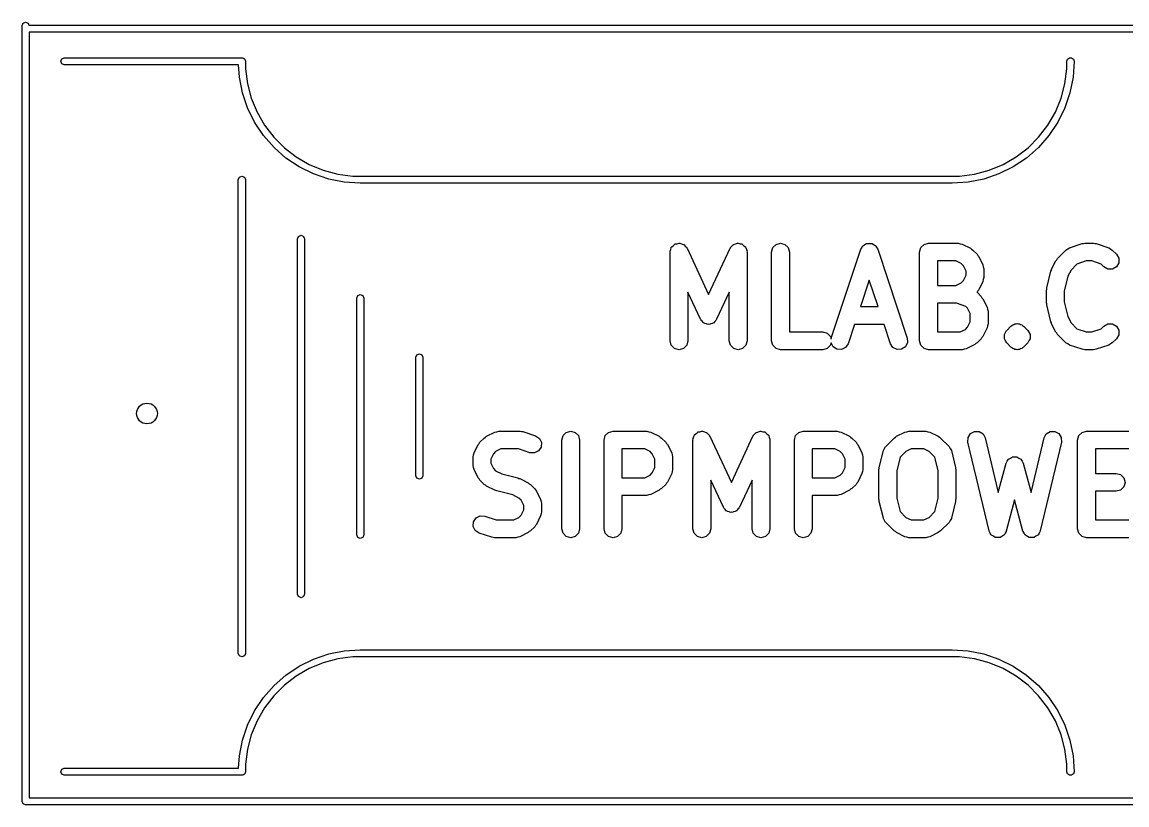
# Model space of a CAD drawing. Extents: x 0.02 to 2.37, y 0.01 to 1.59.
# Drawn here: x 0.018 to 0.753, y 0.54 to 1.06 of the extents above; entities that cross this region are included whole.
import ezdxf

# ---------------------------------------------------------------- set-up
doc = ezdxf.new("R2010")
doc.units = 0
doc.header["$MEASUREMENT"] = 0
doc.layers.add('BLACK', color=7, linetype='CONTINUOUS')

msp = doc.modelspace()

# ---------------------------------------------------------------- linework, layer by layer
at = {"layer": 'BLACK', "linetype": 'CONTINUOUS'}
for p, q in [((0.01791, 1.05787), (0.01861, 1.05954)), ((0.01861, 1.05954), (0.02028, 1.06024)), ((0.02028, 1.06024), (0.02195, 1.05954)), ((0.02195, 1.05954), (0.02247, 1.05827)), ((0.02247, 1.05827), (1.42753, 1.05827)), ((0.01791, 0.54213), (0.01791, 1.05787)), ((0.02264, 1.05354), (0.02264, 0.54449)), ((1.42736, 1.05354), (0.02264, 1.05354)), ((0.04431, 1.03589), (0.04598, 1.03658)), ((0.04598, 1.03658), (0.16409, 1.03658)), ((0.16409, 1.03658), (0.16437, 1.03647)), ((0.16437, 1.03647), (0.16482, 1.03647)), ((0.16482, 1.03647), (0.16541, 1.03603)), ((0.71336, 1.03561), (0.71454, 1.03647)), ((0.71454, 1.03647), (0.716, 1.03647)), ((0.716, 1.03647), (0.71718, 1.03561)), ((0.04361, 1.03422), (0.04431, 1.03589)), ((0.04431, 1.03255), (0.04361, 1.03422)), ((0.04598, 1.03186), (0.04431, 1.03255)), ((0.16188, 1.03186), (0.04598, 1.03186)), ((0.16242, 1.02363), (0.16188, 1.03186)), ((0.16541, 1.03603), (0.16576, 1.03589)), ((0.16576, 1.03589), (0.16582, 1.03574)), ((0.16582, 1.03574), (0.166, 1.03561)), ((0.166, 1.03561), (0.16645, 1.03422)), ((0.16645, 1.03422), (0.16645, 1.02921)), ((0.16645, 1.02921), (0.16776, 1.01929)), ((0.7116, 1.01929), (0.71291, 1.02921)), ((0.71291, 1.03422), (0.71336, 1.03561)), ((0.71291, 1.02921), (0.71291, 1.03422)), ((0.71763, 1.03422), (0.71694, 1.02363)), ((0.71718, 1.03561), (0.71763, 1.03422)), ((0.16449, 1.01323), (0.16242, 1.02363)), ((0.71694, 1.02363), (0.71487, 1.01323)), ((0.16776, 1.01929), (0.17035, 1.00962)), ((0.70901, 1.00962), (0.7116, 1.01929)), ((0.1679, 1.00318), (0.16449, 1.01323)), ((0.17035, 1.00962), (0.17418, 1.00037)), ((0.70518, 1.00037), (0.70901, 1.00962)), ((0.71487, 1.01323), (0.71146, 1.00318)), ((0.17259, 0.99367), (0.1679, 1.00318)), ((0.17418, 1.00037), (0.17918, 0.9917)), ((0.70017, 0.9917), (0.70518, 1.00037)), ((0.71146, 1.00318), (0.70676, 0.99367)), ((0.17848, 0.98485), (0.17259, 0.99367)), ((0.70676, 0.99367), (0.70087, 0.98485)), ((0.18548, 0.97687), (0.17848, 0.98485)), ((0.17918, 0.9917), (0.18528, 0.98375)), ((0.70087, 0.98485), (0.69388, 0.97687)), ((0.69407, 0.98375), (0.70017, 0.9917)), ((0.18528, 0.98375), (0.19236, 0.97667)), ((0.687, 0.97667), (0.69407, 0.98375)), ((0.19345, 0.96988), (0.18548, 0.97687)), ((0.19236, 0.97667), (0.2003, 0.97058)), ((0.2003, 0.97058), (0.20897, 0.96557)), ((0.67038, 0.96557), (0.67905, 0.97058)), ((0.67905, 0.97058), (0.687, 0.97667)), ((0.69388, 0.97687), (0.6859, 0.96988)), ((0.20228, 0.96398), (0.19345, 0.96988)), ((0.21179, 0.95929), (0.20228, 0.96398)), ((0.20897, 0.96557), (0.21822, 0.96174)), ((0.66113, 0.96174), (0.67038, 0.96557)), ((0.67708, 0.96398), (0.66756, 0.95929)), ((0.6859, 0.96988), (0.67708, 0.96398)), ((0.16172, 0.95548), (0.16242, 0.95715)), ((0.16172, 0.64052), (0.16172, 0.95548)), ((0.16242, 0.95715), (0.16409, 0.95784)), ((0.16409, 0.95784), (0.16576, 0.95715)), ((0.16576, 0.95715), (0.16645, 0.95548)), ((0.16645, 0.95548), (0.16645, 0.64052)), ((0.22184, 0.95588), (0.21179, 0.95929)), ((0.21822, 0.96174), (0.22789, 0.95915)), ((0.23224, 0.95381), (0.22184, 0.95588)), ((0.22789, 0.95915), (0.23782, 0.95784)), ((0.23782, 0.95784), (0.24283, 0.95784)), ((0.24283, 0.95784), (0.63653, 0.95784)), ((0.63653, 0.95784), (0.64153, 0.95784)), ((0.64153, 0.95784), (0.65146, 0.95915)), ((0.65752, 0.95588), (0.64711, 0.95381)), ((0.65146, 0.95915), (0.66113, 0.96174)), ((0.66756, 0.95929), (0.65752, 0.95588)), ((0.24283, 0.95312), (0.23224, 0.95381)), ((0.63653, 0.95312), (0.24283, 0.95312)), ((0.64711, 0.95381), (0.63653, 0.95312)), ((0.20109, 0.91611), (0.20179, 0.91778)), ((0.20109, 0.67989), (0.20109, 0.91611)), ((0.20179, 0.91778), (0.20346, 0.91847)), ((0.20346, 0.91847), (0.20513, 0.91778)), ((0.20513, 0.91778), (0.20582, 0.91611)), ((0.20582, 0.91611), (0.20582, 0.67989)), ((0.45003, 0.91074), (0.45101, 0.91156)), ((0.45101, 0.91156), (0.45191, 0.91246)), ((0.45191, 0.91246), (0.45217, 0.91253)), ((0.45217, 0.91253), (0.45237, 0.9127)), ((0.45237, 0.9127), (0.45363, 0.91292)), ((0.45363, 0.91292), (0.45487, 0.91325)), ((0.45487, 0.91325), (0.45512, 0.91319)), ((0.45512, 0.91319), (0.45538, 0.91323)), ((0.45538, 0.91323), (0.45658, 0.91279)), ((0.45658, 0.91279), (0.45782, 0.91246)), ((0.45782, 0.91246), (0.458, 0.91228)), ((0.458, 0.91228), (0.45825, 0.91219)), ((0.45825, 0.91219), (0.45907, 0.91121)), ((0.49003, 0.91121), (0.49085, 0.91219)), ((0.49085, 0.91219), (0.4911, 0.91228)), ((0.4911, 0.91228), (0.49128, 0.91246)), ((0.49128, 0.91246), (0.49252, 0.91279)), ((0.49252, 0.91279), (0.49372, 0.91323)), ((0.49372, 0.91323), (0.49398, 0.91319)), ((0.49398, 0.91319), (0.49424, 0.91325)), ((0.49424, 0.91325), (0.49547, 0.91292)), ((0.49547, 0.91292), (0.49673, 0.9127)), ((0.49673, 0.9127), (0.49693, 0.91253)), ((0.49693, 0.91253), (0.49719, 0.91246)), ((0.49719, 0.91246), (0.49809, 0.91156)), ((0.49809, 0.91156), (0.49907, 0.91074)), ((0.51724, 0.9103), (0.5194, 0.91246)), ((0.5194, 0.91246), (0.52236, 0.91325)), ((0.52236, 0.91325), (0.52531, 0.91246)), ((0.52531, 0.91246), (0.52747, 0.9103)), ((0.57646, 0.91021), (0.57699, 0.91127)), ((0.57699, 0.91127), (0.57729, 0.91147)), ((0.57729, 0.91147), (0.57749, 0.91177)), ((0.57749, 0.91177), (0.57855, 0.9123)), ((0.57855, 0.9123), (0.57954, 0.91295)), ((0.57954, 0.91295), (0.5799, 0.91297)), ((0.5799, 0.91297), (0.58023, 0.91313)), ((0.58023, 0.91313), (0.58141, 0.91306)), ((0.58141, 0.91306), (0.5826, 0.91313)), ((0.5826, 0.91313), (0.58292, 0.91297)), ((0.58292, 0.91297), (0.58328, 0.91295)), ((0.58328, 0.91295), (0.58427, 0.9123)), ((0.58427, 0.9123), (0.58533, 0.91177)), ((0.58533, 0.91177), (0.58553, 0.91147)), ((0.58553, 0.91147), (0.58583, 0.91127)), ((0.58583, 0.91127), (0.58636, 0.91021)), ((0.61567, 0.9103), (0.61783, 0.91246)), ((0.61783, 0.91246), (0.62078, 0.91325)), ((0.62078, 0.91325), (0.64047, 0.91325)), ((0.64047, 0.91325), (0.64178, 0.9129)), ((0.64178, 0.9129), (0.64311, 0.91263)), ((0.64311, 0.91263), (0.64873, 0.90982)), ((0.71453, 0.91014), (0.72296, 0.91295)), ((0.72296, 0.91295), (0.72391, 0.91301)), ((0.72391, 0.91301), (0.72483, 0.91325)), ((0.72483, 0.91325), (0.73046, 0.91325)), ((0.73046, 0.91325), (0.73137, 0.91301)), ((0.73137, 0.91301), (0.73232, 0.91295)), ((0.73232, 0.91295), (0.74076, 0.91014)), ((0.44896, 0.90735), (0.44903, 0.9076)), ((0.44896, 0.84829), (0.44896, 0.90735)), ((0.44898, 0.90786), (0.44942, 0.90907)), ((0.44903, 0.9076), (0.44898, 0.90786)), ((0.44942, 0.90907), (0.44975, 0.9103)), ((0.44975, 0.9103), (0.44994, 0.91049)), ((0.44994, 0.91049), (0.45003, 0.91074)), ((0.45907, 0.91121), (0.45998, 0.9103)), ((0.45998, 0.9103), (0.46005, 0.91005)), ((0.46005, 0.91005), (0.46022, 0.90985)), ((0.46022, 0.90985), (0.47455, 0.87913)), ((0.47455, 0.87913), (0.48888, 0.90985)), ((0.48888, 0.90985), (0.48905, 0.91005)), ((0.48905, 0.91005), (0.48912, 0.9103)), ((0.48912, 0.9103), (0.49003, 0.91121)), ((0.49907, 0.91074), (0.49916, 0.91049)), ((0.49916, 0.91049), (0.49935, 0.9103)), ((0.49935, 0.9103), (0.49968, 0.90907)), ((0.49968, 0.90907), (0.50012, 0.90786)), ((0.50012, 0.90786), (0.50007, 0.9076)), ((0.50007, 0.9076), (0.50014, 0.90735)), ((0.50014, 0.90735), (0.50014, 0.84829)), ((0.51645, 0.90735), (0.51724, 0.9103)), ((0.51645, 0.84829), (0.51645, 0.90735)), ((0.52747, 0.9103), (0.52826, 0.90735)), ((0.52826, 0.90735), (0.52826, 0.8542)), ((0.55612, 0.85016), (0.57581, 0.90922)), ((0.57581, 0.90922), (0.57646, 0.91021)), ((0.58636, 0.91021), (0.58701, 0.90922)), ((0.58701, 0.90922), (0.6067, 0.85016)), ((0.61488, 0.90735), (0.61567, 0.9103)), ((0.61488, 0.84829), (0.61488, 0.90735)), ((0.64873, 0.90982), (0.64944, 0.90919)), ((0.64944, 0.90919), (0.65027, 0.90871)), ((0.65027, 0.90871), (0.65308, 0.9059)), ((0.65308, 0.9059), (0.65355, 0.90508)), ((0.65355, 0.90508), (0.65419, 0.90437)), ((0.65419, 0.90437), (0.657, 0.89874)), ((0.70659, 0.90309), (0.71222, 0.90871)), ((0.71222, 0.90871), (0.71339, 0.90939)), ((0.71339, 0.90939), (0.71453, 0.91014)), ((0.74076, 0.91014), (0.74189, 0.90939)), ((0.74189, 0.90939), (0.74307, 0.90871)), ((0.74307, 0.90871), (0.74588, 0.9059)), ((0.74588, 0.9059), (0.74741, 0.90325)), ((0.63907, 0.90144), (0.62669, 0.90144)), ((0.62669, 0.90144), (0.62669, 0.88513)), ((0.64259, 0.89968), (0.63907, 0.90144)), ((0.64405, 0.89823), (0.64259, 0.89968)), ((0.64581, 0.89471), (0.64405, 0.89823)), ((0.657, 0.89874), (0.65727, 0.89741)), ((0.65727, 0.89741), (0.65762, 0.8961)), ((0.70268, 0.89593), (0.70549, 0.90155)), ((0.70549, 0.90155), (0.70612, 0.90227)), ((0.70612, 0.90227), (0.70659, 0.90309)), ((0.71958, 0.89938), (0.71562, 0.89541)), ((0.72579, 0.90144), (0.71958, 0.89938)), ((0.7295, 0.90144), (0.72579, 0.90144)), ((0.7357, 0.89938), (0.7295, 0.90144)), ((0.73753, 0.89755), (0.7357, 0.89938)), ((0.74018, 0.89602), (0.73753, 0.89755)), ((0.74588, 0.89755), (0.74323, 0.89602)), ((0.74741, 0.9002), (0.74588, 0.89755)), ((0.74741, 0.90325), (0.74741, 0.9002)), ((0.64405, 0.88835), (0.64581, 0.89187)), ((0.64581, 0.89187), (0.64581, 0.89471)), ((0.65762, 0.89048), (0.65727, 0.88917)), ((0.65762, 0.8961), (0.65762, 0.89048)), ((0.69942, 0.88347), (0.70223, 0.89472)), ((0.70223, 0.89472), (0.70255, 0.89529)), ((0.70255, 0.89529), (0.70268, 0.89593)), ((0.71353, 0.89123), (0.71105, 0.88131)), ((0.71562, 0.89541), (0.71353, 0.89123)), ((0.74323, 0.89602), (0.74018, 0.89602)), ((0.58141, 0.88867), (0.57554, 0.87107)), ((0.58728, 0.87107), (0.58141, 0.88867)), ((0.62669, 0.88513), (0.63907, 0.88513)), ((0.63907, 0.88513), (0.64259, 0.88689)), ((0.64259, 0.88689), (0.64405, 0.88835)), ((0.65419, 0.88221), (0.65355, 0.8815)), ((0.657, 0.88784), (0.65419, 0.88221)), ((0.65727, 0.88917), (0.657, 0.88784)), ((0.69924, 0.88204), (0.69943, 0.88274)), ((0.69924, 0.8736), (0.69924, 0.88204)), ((0.69943, 0.88274), (0.69942, 0.88347)), ((0.24046, 0.87674), (0.24116, 0.87841)), ((0.24046, 0.71926), (0.24046, 0.87674)), ((0.24116, 0.87841), (0.24283, 0.8791)), ((0.24283, 0.8791), (0.2445, 0.87841)), ((0.2445, 0.87841), (0.24519, 0.87674)), ((0.24519, 0.87674), (0.24519, 0.71926)), ((0.4692, 0.86267), (0.46077, 0.88073)), ((0.46077, 0.88073), (0.46077, 0.84829)), ((0.48833, 0.88073), (0.4799, 0.86267)), ((0.48833, 0.84829), (0.48833, 0.88073)), ((0.65308, 0.88068), (0.65303, 0.88062)), ((0.65303, 0.88062), (0.65308, 0.88059)), ((0.65355, 0.8815), (0.65308, 0.88068)), ((0.65308, 0.88059), (0.65589, 0.87778)), ((0.65589, 0.87778), (0.65637, 0.87696)), ((0.65637, 0.87696), (0.657, 0.87624)), ((0.657, 0.87624), (0.65981, 0.87062)), ((0.71105, 0.88131), (0.71105, 0.87433)), ((0.57554, 0.87107), (0.58728, 0.87107)), ((0.63951, 0.87332), (0.62669, 0.87332)), ((0.62669, 0.87332), (0.62669, 0.8542)), ((0.64571, 0.87125), (0.63951, 0.87332)), ((0.64686, 0.87011), (0.64571, 0.87125)), ((0.64862, 0.86659), (0.64686, 0.87011)), ((0.65981, 0.87062), (0.66008, 0.86929)), ((0.66008, 0.86929), (0.66043, 0.86798)), ((0.66043, 0.86798), (0.66043, 0.85954)), ((0.69943, 0.8729), (0.69924, 0.8736)), ((0.69942, 0.87217), (0.69943, 0.8729)), ((0.70223, 0.86092), (0.69942, 0.87217)), ((0.71105, 0.87433), (0.71353, 0.86442)), ((0.46953, 0.86227), (0.4692, 0.86267)), ((0.46971, 0.86178), (0.46953, 0.86227)), ((0.4705, 0.86112), (0.46971, 0.86178)), ((0.47116, 0.86033), (0.4705, 0.86112)), ((0.47165, 0.86015), (0.47116, 0.86033)), ((0.47205, 0.85982), (0.47165, 0.86015)), ((0.47307, 0.85964), (0.47205, 0.85982)), ((0.47705, 0.85982), (0.47603, 0.85964)), ((0.47745, 0.86015), (0.47705, 0.85982)), ((0.47794, 0.86033), (0.47745, 0.86015)), ((0.4786, 0.86112), (0.47794, 0.86033)), ((0.47939, 0.86178), (0.4786, 0.86112)), ((0.47957, 0.86227), (0.47939, 0.86178)), ((0.4799, 0.86267), (0.47957, 0.86227)), ((0.64686, 0.85742), (0.64862, 0.86094)), ((0.64862, 0.86094), (0.64862, 0.86659)), ((0.67909, 0.85962), (0.67984, 0.85982)), ((0.67984, 0.85982), (0.68059, 0.85962)), ((0.70255, 0.86035), (0.70223, 0.86092)), ((0.70268, 0.85971), (0.70255, 0.86035)), ((0.71353, 0.86442), (0.71562, 0.86023)), ((0.71562, 0.86023), (0.71958, 0.85627)), ((0.47404, 0.85928), (0.47307, 0.85964)), ((0.47455, 0.85937), (0.47404, 0.85928)), ((0.47506, 0.85928), (0.47455, 0.85937)), ((0.47603, 0.85964), (0.47506, 0.85928)), ((0.52826, 0.8542), (0.55048, 0.8542)), ((0.55048, 0.8542), (0.55343, 0.85341)), ((0.55343, 0.85341), (0.55559, 0.85125)), ((0.57161, 0.85926), (0.56733, 0.84643)), ((0.59122, 0.85926), (0.57161, 0.85926)), ((0.59549, 0.84643), (0.59122, 0.85926)), ((0.62669, 0.8542), (0.64188, 0.8542)), ((0.64188, 0.8542), (0.64541, 0.85596)), ((0.64541, 0.85596), (0.64686, 0.85742)), ((0.65981, 0.8569), (0.657, 0.85128)), ((0.66008, 0.85823), (0.65981, 0.8569)), ((0.66043, 0.85954), (0.66008, 0.85823)), ((0.67132, 0.85263), (0.6728, 0.8552)), ((0.67132, 0.84958), (0.67132, 0.85263)), ((0.67132, 0.85263), (0.67132, 0.85263)), ((0.6728, 0.8552), (0.67285, 0.85528)), ((0.67285, 0.85528), (0.67566, 0.85809)), ((0.67566, 0.85809), (0.67633, 0.85848)), ((0.67633, 0.85848), (0.67688, 0.85903)), ((0.67688, 0.85903), (0.67764, 0.85923)), ((0.67764, 0.85923), (0.67831, 0.85962)), ((0.67831, 0.85962), (0.67909, 0.85962)), ((0.68059, 0.85962), (0.68137, 0.85962)), ((0.68137, 0.85962), (0.68137, 0.85962)), ((0.68137, 0.85962), (0.68204, 0.85923)), ((0.68204, 0.85923), (0.68279, 0.85903)), ((0.68279, 0.85903), (0.68334, 0.85848)), ((0.68334, 0.85848), (0.68401, 0.85809)), ((0.68401, 0.85809), (0.68682, 0.85528)), ((0.68682, 0.85528), (0.68682, 0.85528)), ((0.68682, 0.85528), (0.68682, 0.85528)), ((0.68682, 0.85528), (0.68687, 0.8552)), ((0.68687, 0.8552), (0.68835, 0.85263)), ((0.68835, 0.85263), (0.68835, 0.85263)), ((0.68835, 0.85263), (0.68835, 0.84958)), ((0.70549, 0.85409), (0.70268, 0.85971)), ((0.70612, 0.85338), (0.70549, 0.85409)), ((0.70659, 0.85255), (0.70612, 0.85338)), ((0.71222, 0.84693), (0.70659, 0.85255)), ((0.71958, 0.85627), (0.72579, 0.8542)), ((0.72579, 0.8542), (0.7295, 0.8542)), ((0.7295, 0.8542), (0.7357, 0.85627)), ((0.7357, 0.85627), (0.73753, 0.85809)), ((0.73753, 0.85809), (0.74018, 0.85962)), ((0.74018, 0.85962), (0.74323, 0.85962)), ((0.74323, 0.85962), (0.74588, 0.85809)), ((0.74588, 0.85809), (0.74741, 0.85545)), ((0.74741, 0.85545), (0.74741, 0.85239)), ((0.44975, 0.84534), (0.44896, 0.84829)), ((0.45191, 0.84318), (0.44975, 0.84534)), ((0.45998, 0.84534), (0.45782, 0.84318)), ((0.46077, 0.84829), (0.45998, 0.84534)), ((0.48912, 0.84534), (0.48833, 0.84829)), ((0.49128, 0.84318), (0.48912, 0.84534)), ((0.49935, 0.84534), (0.49719, 0.84318)), ((0.50014, 0.84829), (0.49935, 0.84534)), ((0.51724, 0.84534), (0.51645, 0.84829)), ((0.5194, 0.84318), (0.51724, 0.84534)), ((0.55559, 0.84534), (0.55343, 0.84318)), ((0.55559, 0.85125), (0.55608, 0.84943)), ((0.55602, 0.84695), (0.55559, 0.84534)), ((0.55731, 0.84438), (0.55602, 0.84695)), ((0.55608, 0.84943), (0.55612, 0.85016)), ((0.56733, 0.84643), (0.56564, 0.84388)), ((0.59718, 0.84388), (0.59549, 0.84643)), ((0.60688, 0.84711), (0.60552, 0.84438)), ((0.6067, 0.85016), (0.60688, 0.84711)), ((0.61567, 0.84534), (0.61488, 0.84829)), ((0.61783, 0.84318), (0.61567, 0.84534)), ((0.65154, 0.84582), (0.64592, 0.84301)), ((0.65226, 0.84646), (0.65154, 0.84582)), ((0.65308, 0.84693), (0.65226, 0.84646)), ((0.65589, 0.84974), (0.65308, 0.84693)), ((0.65637, 0.85057), (0.65589, 0.84974)), ((0.657, 0.85128), (0.65637, 0.85057)), ((0.67186, 0.84865), (0.67132, 0.84958)), ((0.67285, 0.84693), (0.67186, 0.84865)), ((0.67566, 0.84412), (0.67285, 0.84693)), ((0.68682, 0.84693), (0.68401, 0.84412)), ((0.68736, 0.84785), (0.68682, 0.84693)), ((0.68782, 0.84865), (0.68736, 0.84785)), ((0.68835, 0.84958), (0.68782, 0.84865)), ((0.71339, 0.84625), (0.71222, 0.84693)), ((0.71453, 0.8455), (0.71339, 0.84625)), ((0.72296, 0.84269), (0.71453, 0.8455)), ((0.74076, 0.8455), (0.73232, 0.84269)), ((0.74189, 0.84625), (0.74076, 0.8455)), ((0.74307, 0.84693), (0.74189, 0.84625)), ((0.74588, 0.84974), (0.74307, 0.84693)), ((0.74741, 0.85239), (0.74588, 0.84974)), ((0.27983, 0.83737), (0.28053, 0.83904)), ((0.28053, 0.83904), (0.2822, 0.83973)), ((0.2822, 0.83973), (0.28387, 0.83904)), ((0.28387, 0.83904), (0.28456, 0.83737)), ((0.45487, 0.84239), (0.45191, 0.84318)), ((0.45782, 0.84318), (0.45487, 0.84239)), ((0.49424, 0.84239), (0.49128, 0.84318)), ((0.49719, 0.84318), (0.49424, 0.84239)), ((0.52236, 0.84239), (0.5194, 0.84318)), ((0.55048, 0.84239), (0.52236, 0.84239)), ((0.55343, 0.84318), (0.55048, 0.84239)), ((0.55986, 0.84269), (0.55731, 0.84438)), ((0.56291, 0.84251), (0.55986, 0.84269)), ((0.56564, 0.84388), (0.56291, 0.84251)), ((0.59991, 0.84251), (0.59718, 0.84388)), ((0.60296, 0.84269), (0.59991, 0.84251)), ((0.60552, 0.84438), (0.60296, 0.84269)), ((0.62078, 0.84239), (0.61783, 0.84318)), ((0.64328, 0.84239), (0.62078, 0.84239)), ((0.64459, 0.84274), (0.64328, 0.84239)), ((0.64592, 0.84301), (0.64459, 0.84274)), ((0.67608, 0.84388), (0.67566, 0.84412)), ((0.67566, 0.84412), (0.67566, 0.84412)), ((0.67633, 0.84373), (0.67608, 0.84388)), ((0.67688, 0.84318), (0.67633, 0.84373)), ((0.67764, 0.84298), (0.67688, 0.84318)), ((0.67831, 0.84259), (0.67764, 0.84298)), ((0.67909, 0.84259), (0.67831, 0.84259)), ((0.67831, 0.84259), (0.67831, 0.84259)), ((0.67984, 0.84239), (0.67909, 0.84259)), ((0.68059, 0.84259), (0.67984, 0.84239)), ((0.68137, 0.84259), (0.68059, 0.84259)), ((0.68204, 0.84298), (0.68137, 0.84259)), ((0.68279, 0.84318), (0.68204, 0.84298)), ((0.68334, 0.84373), (0.68279, 0.84318)), ((0.68359, 0.84388), (0.68334, 0.84373)), ((0.68401, 0.84412), (0.68359, 0.84388)), ((0.68401, 0.84412), (0.68401, 0.84412)), ((0.72391, 0.84263), (0.72296, 0.84269)), ((0.72483, 0.84239), (0.72391, 0.84263)), ((0.73046, 0.84239), (0.72483, 0.84239)), ((0.73137, 0.84263), (0.73046, 0.84239)), ((0.73232, 0.84269), (0.73137, 0.84263)), ((0.27983, 0.75863), (0.27983, 0.83737)), ((0.28456, 0.83737), (0.28456, 0.75863)), ((0.32677, 0.78482), (0.3324, 0.78763)), ((0.3324, 0.78763), (0.33373, 0.7879)), ((0.33373, 0.7879), (0.33504, 0.78825)), ((0.33504, 0.78825), (0.3491, 0.78825)), ((0.3491, 0.78825), (0.35002, 0.78801)), ((0.35002, 0.78801), (0.35097, 0.78795)), ((0.35097, 0.78795), (0.3594, 0.78514)), ((0.37773, 0.7853), (0.37989, 0.78746)), ((0.37989, 0.78746), (0.38285, 0.78825)), ((0.38285, 0.78825), (0.3858, 0.78746)), ((0.3858, 0.78746), (0.38796, 0.7853)), ((0.40585, 0.7853), (0.40801, 0.78746)), ((0.40801, 0.78746), (0.41097, 0.78825)), ((0.41097, 0.78825), (0.43346, 0.78825)), ((0.43346, 0.78825), (0.43478, 0.7879)), ((0.43478, 0.7879), (0.43611, 0.78763)), ((0.43611, 0.78763), (0.44173, 0.78482)), ((0.46518, 0.78574), (0.46616, 0.78656)), ((0.46616, 0.78656), (0.46707, 0.78746)), ((0.46707, 0.78746), (0.46732, 0.78753)), ((0.46732, 0.78753), (0.46753, 0.7877)), ((0.46753, 0.7877), (0.46879, 0.78792)), ((0.46879, 0.78792), (0.47002, 0.78825)), ((0.47002, 0.78825), (0.47028, 0.78819)), ((0.47028, 0.78819), (0.47054, 0.78823)), ((0.47054, 0.78823), (0.47174, 0.78779)), ((0.47174, 0.78779), (0.47298, 0.78746)), ((0.47298, 0.78746), (0.47316, 0.78728)), ((0.47316, 0.78728), (0.47341, 0.78719)), ((0.47341, 0.78719), (0.47423, 0.78621)), ((0.50518, 0.78621), (0.50601, 0.78719)), ((0.50601, 0.78719), (0.50625, 0.78728)), ((0.50625, 0.78728), (0.50644, 0.78746)), ((0.50644, 0.78746), (0.50768, 0.78779)), ((0.50768, 0.78779), (0.50888, 0.78823)), ((0.50888, 0.78823), (0.50914, 0.78819)), ((0.50914, 0.78819), (0.50939, 0.78825)), ((0.50939, 0.78825), (0.51063, 0.78792)), ((0.51063, 0.78792), (0.51189, 0.7877)), ((0.51189, 0.7877), (0.51209, 0.78753)), ((0.51209, 0.78753), (0.51235, 0.78746)), ((0.51235, 0.78746), (0.51325, 0.78656)), ((0.51325, 0.78656), (0.51423, 0.78574)), ((0.5324, 0.7853), (0.53456, 0.78746)), ((0.53456, 0.78746), (0.53751, 0.78825)), ((0.53751, 0.78825), (0.56001, 0.78825)), ((0.56001, 0.78825), (0.56132, 0.7879)), ((0.56132, 0.7879), (0.56265, 0.78763)), ((0.56265, 0.78763), (0.56828, 0.78482)), ((0.59955, 0.78482), (0.60518, 0.78763)), ((0.60518, 0.78763), (0.60651, 0.7879)), ((0.60651, 0.7879), (0.60782, 0.78825)), ((0.60782, 0.78825), (0.61907, 0.78825)), ((0.61907, 0.78825), (0.62038, 0.7879)), ((0.62038, 0.7879), (0.62171, 0.78763)), ((0.62171, 0.78763), (0.62733, 0.78482)), ((0.64715, 0.78404), (0.64876, 0.78664)), ((0.64876, 0.78664), (0.65144, 0.78809)), ((0.65144, 0.78809), (0.6545, 0.78801)), ((0.6545, 0.78801), (0.6571, 0.78641)), ((0.6571, 0.78641), (0.65856, 0.78372)), ((0.69769, 0.78372), (0.69914, 0.78641)), ((0.69914, 0.78641), (0.70174, 0.78801)), ((0.70174, 0.78801), (0.7048, 0.78809)), ((0.7048, 0.78809), (0.70749, 0.78664)), ((0.70749, 0.78664), (0.70909, 0.78404)), ((0.72081, 0.7853), (0.72298, 0.78746)), ((0.72298, 0.78746), (0.72593, 0.78825)), ((0.72593, 0.78825), (0.75405, 0.78825)), ((0.31851, 0.77374), (0.32132, 0.77937)), ((0.32132, 0.77937), (0.32195, 0.78008)), ((0.32195, 0.78008), (0.32243, 0.7809)), ((0.32243, 0.7809), (0.32524, 0.78371)), ((0.32524, 0.78371), (0.32606, 0.78419)), ((0.32606, 0.78419), (0.32677, 0.78482)), ((0.3594, 0.78514), (0.36196, 0.78346)), ((0.36196, 0.78346), (0.36332, 0.78072)), ((0.36332, 0.78072), (0.36314, 0.77767)), ((0.37694, 0.78235), (0.37773, 0.7853)), ((0.37694, 0.72329), (0.37694, 0.78235)), ((0.38796, 0.7853), (0.38875, 0.78235)), ((0.38875, 0.78235), (0.38875, 0.72329)), ((0.40506, 0.78235), (0.40585, 0.7853)), ((0.40506, 0.72329), (0.40506, 0.78235)), ((0.44173, 0.78482), (0.44244, 0.78419)), ((0.44244, 0.78419), (0.44326, 0.78371)), ((0.44326, 0.78371), (0.44608, 0.7809)), ((0.44608, 0.7809), (0.44655, 0.78008)), ((0.44655, 0.78008), (0.44718, 0.77937)), ((0.44718, 0.77937), (0.45, 0.77374)), ((0.46412, 0.78235), (0.46419, 0.7826)), ((0.46412, 0.72329), (0.46412, 0.78235)), ((0.46414, 0.78286), (0.46458, 0.78407)), ((0.46419, 0.7826), (0.46414, 0.78286)), ((0.46458, 0.78407), (0.46491, 0.7853)), ((0.46491, 0.7853), (0.46509, 0.78549)), ((0.46509, 0.78549), (0.46518, 0.78574)), ((0.47423, 0.78621), (0.47514, 0.7853)), ((0.47514, 0.7853), (0.4752, 0.78505)), ((0.4752, 0.78505), (0.47537, 0.78485)), ((0.47537, 0.78485), (0.48971, 0.75413)), ((0.48971, 0.75413), (0.50404, 0.78485)), ((0.50404, 0.78485), (0.50421, 0.78505)), ((0.50421, 0.78505), (0.50428, 0.7853)), ((0.50428, 0.7853), (0.50518, 0.78621)), ((0.51423, 0.78574), (0.51432, 0.78549)), ((0.51432, 0.78549), (0.51451, 0.7853)), ((0.51451, 0.7853), (0.51484, 0.78407)), ((0.51484, 0.78407), (0.51528, 0.78286)), ((0.51528, 0.78286), (0.51523, 0.7826)), ((0.51523, 0.7826), (0.5153, 0.78235)), ((0.5153, 0.78235), (0.5153, 0.72329)), ((0.53161, 0.78235), (0.5324, 0.7853)), ((0.53161, 0.72329), (0.53161, 0.78235)), ((0.56828, 0.78482), (0.56899, 0.78419)), ((0.56899, 0.78419), (0.56981, 0.78371)), ((0.56981, 0.78371), (0.57262, 0.7809)), ((0.57262, 0.7809), (0.5731, 0.78008)), ((0.5731, 0.78008), (0.57373, 0.77937)), ((0.57373, 0.77937), (0.57654, 0.77374)), ((0.59239, 0.77809), (0.59802, 0.78371)), ((0.59802, 0.78371), (0.59884, 0.78419)), ((0.59884, 0.78419), (0.59955, 0.78482)), ((0.62733, 0.78482), (0.62804, 0.78419)), ((0.62804, 0.78419), (0.62887, 0.78371)), ((0.62887, 0.78371), (0.63449, 0.77809)), ((0.64707, 0.78098), (0.64715, 0.78404)), ((0.66113, 0.72193), (0.64707, 0.78098)), ((0.65856, 0.78372), (0.6672, 0.74743)), ((0.68905, 0.74743), (0.69769, 0.78372)), ((0.70918, 0.78098), (0.69512, 0.72193)), ((0.70909, 0.78404), (0.70918, 0.78098)), ((0.72002, 0.78235), (0.72081, 0.7853)), ((0.72002, 0.72329), (0.72002, 0.78235)), ((0.31789, 0.7711), (0.31824, 0.77241)), ((0.31824, 0.77241), (0.31851, 0.77374)), ((0.33146, 0.77323), (0.3297, 0.76971)), ((0.33291, 0.77468), (0.33146, 0.77323)), ((0.33643, 0.77644), (0.33291, 0.77468)), ((0.34814, 0.77644), (0.33643, 0.77644)), ((0.35567, 0.77393), (0.34814, 0.77644)), ((0.35872, 0.77375), (0.35567, 0.77393)), ((0.36145, 0.77512), (0.35872, 0.77375)), ((0.36314, 0.77767), (0.36145, 0.77512)), ((0.43207, 0.77644), (0.41687, 0.77644)), ((0.41687, 0.77644), (0.41687, 0.75732)), ((0.43559, 0.77468), (0.43207, 0.77644)), ((0.43705, 0.77323), (0.43559, 0.77468)), ((0.43881, 0.76971), (0.43705, 0.77323)), ((0.45, 0.77374), (0.45027, 0.77241)), ((0.45027, 0.77241), (0.45062, 0.7711)), ((0.55862, 0.77644), (0.54342, 0.77644)), ((0.54342, 0.77644), (0.54342, 0.75732)), ((0.56214, 0.77468), (0.55862, 0.77644)), ((0.56359, 0.77323), (0.56214, 0.77468)), ((0.56535, 0.76971), (0.56359, 0.77323)), ((0.57654, 0.77374), (0.57681, 0.77241)), ((0.57681, 0.77241), (0.57717, 0.7711)), ((0.58803, 0.7641), (0.59084, 0.77535)), ((0.59084, 0.77535), (0.59086, 0.77539)), ((0.59086, 0.77544), (0.59161, 0.77672)), ((0.59086, 0.77539), (0.59086, 0.77544)), ((0.59161, 0.77672), (0.59232, 0.77802)), ((0.59232, 0.77802), (0.59237, 0.77804)), ((0.59237, 0.77804), (0.59239, 0.77809)), ((0.60569, 0.77468), (0.6019, 0.77089)), ((0.60921, 0.77644), (0.60569, 0.77468)), ((0.61767, 0.77644), (0.60921, 0.77644)), ((0.62119, 0.77468), (0.61767, 0.77644)), ((0.62498, 0.77089), (0.62119, 0.77468)), ((0.63449, 0.77809), (0.63452, 0.77804)), ((0.63452, 0.77804), (0.63456, 0.77802)), ((0.63456, 0.77802), (0.63528, 0.77672)), ((0.63528, 0.77672), (0.63602, 0.77544)), ((0.63602, 0.77544), (0.63602, 0.77539)), ((0.63602, 0.77539), (0.63604, 0.77535)), ((0.63604, 0.77535), (0.63886, 0.7641)), ((0.75405, 0.77644), (0.73183, 0.77644)), ((0.73183, 0.77644), (0.73183, 0.76013)), ((0.31789, 0.76548), (0.31789, 0.7711)), ((0.31824, 0.76417), (0.31789, 0.76548)), ((0.3297, 0.76971), (0.3297, 0.76687)), ((0.3297, 0.76687), (0.33146, 0.76335)), ((0.43881, 0.76406), (0.43881, 0.76971)), ((0.45062, 0.7711), (0.45062, 0.76266)), ((0.56535, 0.76406), (0.56535, 0.76971)), ((0.57717, 0.7711), (0.57717, 0.76266)), ((0.6019, 0.77089), (0.59966, 0.76194)), ((0.62722, 0.76194), (0.62498, 0.77089)), ((0.6672, 0.74743), (0.67242, 0.767)), ((0.67242, 0.76701), (0.67318, 0.76833)), ((0.67242, 0.767), (0.67242, 0.76701)), ((0.67242, 0.767), (0.67242, 0.767)), ((0.67318, 0.76833), (0.67394, 0.76965)), ((0.67394, 0.76965), (0.67395, 0.76965)), ((0.67395, 0.76966), (0.67526, 0.77041)), ((0.67395, 0.76965), (0.67395, 0.76966)), ((0.67526, 0.77041), (0.67659, 0.77118)), ((0.67659, 0.77118), (0.67659, 0.77118)), ((0.67659, 0.77118), (0.6766, 0.77118)), ((0.6766, 0.77118), (0.67812, 0.77118)), ((0.67812, 0.77118), (0.67964, 0.77118)), ((0.67964, 0.77118), (0.67965, 0.77118)), ((0.67965, 0.77118), (0.67966, 0.77118)), ((0.67966, 0.77118), (0.68098, 0.77041)), ((0.68098, 0.77041), (0.68229, 0.76966)), ((0.68229, 0.76966), (0.6823, 0.76965)), ((0.6823, 0.76965), (0.6823, 0.76965)), ((0.6823, 0.76965), (0.68306, 0.76833)), ((0.68306, 0.76833), (0.68382, 0.76701)), ((0.68382, 0.76701), (0.68382, 0.767)), ((0.68382, 0.767), (0.68383, 0.767)), ((0.68383, 0.767), (0.68905, 0.74743)), ((0.28053, 0.75696), (0.27983, 0.75863)), ((0.2822, 0.75627), (0.28053, 0.75696)), ((0.28387, 0.75696), (0.2822, 0.75627)), ((0.28456, 0.75863), (0.28387, 0.75696)), ((0.31851, 0.76284), (0.31824, 0.76417)), ((0.32132, 0.75721), (0.31851, 0.76284)), ((0.32195, 0.7565), (0.32132, 0.75721)), ((0.33146, 0.76335), (0.33291, 0.76189)), ((0.33291, 0.76189), (0.3371, 0.7598)), ((0.3371, 0.7598), (0.34772, 0.75714)), ((0.34772, 0.75714), (0.34829, 0.75683)), ((0.41687, 0.75732), (0.43207, 0.75732)), ((0.43207, 0.75732), (0.43559, 0.75908)), ((0.43559, 0.75908), (0.43705, 0.76054)), ((0.43705, 0.76054), (0.43881, 0.76406)), ((0.45, 0.76002), (0.44718, 0.7544)), ((0.45027, 0.76135), (0.45, 0.76002)), ((0.45062, 0.76266), (0.45027, 0.76135)), ((0.54342, 0.75732), (0.55862, 0.75732)), ((0.55862, 0.75732), (0.56214, 0.75908)), ((0.56214, 0.75908), (0.56359, 0.76054)), ((0.56359, 0.76054), (0.56535, 0.76406)), ((0.57654, 0.76002), (0.57373, 0.7544)), ((0.57681, 0.76135), (0.57654, 0.76002)), ((0.57717, 0.76266), (0.57681, 0.76135)), ((0.58785, 0.76266), (0.58804, 0.76337)), ((0.58785, 0.74298), (0.58785, 0.76266)), ((0.58804, 0.76337), (0.58803, 0.7641)), ((0.59966, 0.76194), (0.59966, 0.74371)), ((0.62722, 0.74371), (0.62722, 0.76194)), ((0.63886, 0.7641), (0.63884, 0.76337)), ((0.63884, 0.76337), (0.63903, 0.76266)), ((0.63903, 0.76266), (0.63903, 0.74298)), ((0.73183, 0.76013), (0.74561, 0.76013)), ((0.74561, 0.76013), (0.74857, 0.75934)), ((0.74857, 0.75934), (0.75073, 0.75718)), ((0.75073, 0.75718), (0.75152, 0.75423)), ((0.32243, 0.75568), (0.32195, 0.7565)), ((0.32524, 0.75286), (0.32243, 0.75568)), ((0.32606, 0.75239), (0.32524, 0.75286)), ((0.32677, 0.75176), (0.32606, 0.75239)), ((0.3324, 0.74895), (0.32677, 0.75176)), ((0.34829, 0.75683), (0.34893, 0.7567)), ((0.34893, 0.7567), (0.35455, 0.75389)), ((0.35455, 0.75389), (0.35526, 0.75325)), ((0.35526, 0.75325), (0.35609, 0.75278)), ((0.35609, 0.75278), (0.3589, 0.74997)), ((0.3589, 0.74997), (0.35938, 0.74914)), ((0.44244, 0.74958), (0.44173, 0.74895)), ((0.44326, 0.75005), (0.44244, 0.74958)), ((0.44608, 0.75286), (0.44326, 0.75005)), ((0.44655, 0.75369), (0.44608, 0.75286)), ((0.44718, 0.7544), (0.44655, 0.75369)), ((0.48436, 0.73767), (0.47593, 0.75573)), ((0.47593, 0.75573), (0.47593, 0.72329)), ((0.50349, 0.75573), (0.49506, 0.73767)), ((0.50349, 0.72329), (0.50349, 0.75573)), ((0.56899, 0.74958), (0.56828, 0.74895)), ((0.56981, 0.75005), (0.56899, 0.74958)), ((0.57262, 0.75286), (0.56981, 0.75005)), ((0.5731, 0.75369), (0.57262, 0.75286)), ((0.57373, 0.7544), (0.5731, 0.75369)), ((0.75073, 0.75128), (0.74857, 0.74911)), ((0.75152, 0.75423), (0.75073, 0.75128)), ((0.33304, 0.74881), (0.3324, 0.74895)), ((0.33361, 0.7485), (0.33304, 0.74881)), ((0.34423, 0.74584), (0.33361, 0.7485)), ((0.34841, 0.74375), (0.34423, 0.74584)), ((0.34987, 0.74229), (0.34841, 0.74375)), ((0.35163, 0.73877), (0.34987, 0.74229)), ((0.35938, 0.74914), (0.36001, 0.74843)), ((0.36001, 0.74843), (0.36282, 0.74281)), ((0.36282, 0.74281), (0.36309, 0.74148)), ((0.43346, 0.74551), (0.41687, 0.74551)), ((0.41687, 0.74551), (0.41687, 0.72329)), ((0.43478, 0.74586), (0.43346, 0.74551)), ((0.43611, 0.74613), (0.43478, 0.74586)), ((0.44173, 0.74895), (0.43611, 0.74613)), ((0.56001, 0.74551), (0.54342, 0.74551)), ((0.54342, 0.74551), (0.54342, 0.72329)), ((0.56132, 0.74586), (0.56001, 0.74551)), ((0.56265, 0.74613), (0.56132, 0.74586)), ((0.56828, 0.74895), (0.56265, 0.74613)), ((0.58804, 0.74228), (0.58785, 0.74298)), ((0.58803, 0.74155), (0.58804, 0.74228)), ((0.59966, 0.74371), (0.6019, 0.73475)), ((0.62498, 0.73475), (0.62722, 0.74371)), ((0.63903, 0.74298), (0.63884, 0.74228)), ((0.63884, 0.74228), (0.63886, 0.74155)), ((0.67812, 0.74256), (0.67258, 0.72177)), ((0.68366, 0.72177), (0.67812, 0.74256)), ((0.74561, 0.74832), (0.73183, 0.74832)), ((0.73183, 0.74832), (0.73183, 0.7292)), ((0.74857, 0.74911), (0.74561, 0.74832)), ((0.34987, 0.73242), (0.35163, 0.73594)), ((0.35163, 0.73594), (0.35163, 0.73877)), ((0.36309, 0.74148), (0.36344, 0.74017)), ((0.36344, 0.74017), (0.36344, 0.73454)), ((0.48469, 0.73727), (0.48436, 0.73767)), ((0.48487, 0.73678), (0.48469, 0.73727)), ((0.48566, 0.73612), (0.48487, 0.73678)), ((0.48632, 0.73533), (0.48566, 0.73612)), ((0.48681, 0.73515), (0.48632, 0.73533)), ((0.48721, 0.73482), (0.48681, 0.73515)), ((0.4926, 0.73515), (0.4922, 0.73482)), ((0.49309, 0.73533), (0.4926, 0.73515)), ((0.49376, 0.73612), (0.49309, 0.73533)), ((0.49455, 0.73678), (0.49376, 0.73612)), ((0.49472, 0.73727), (0.49455, 0.73678)), ((0.49506, 0.73767), (0.49472, 0.73727)), ((0.59084, 0.7303), (0.58803, 0.74155)), ((0.63886, 0.74155), (0.63604, 0.7303)), ((0.31801, 0.72492), (0.31819, 0.72797)), ((0.31819, 0.72797), (0.31987, 0.73052)), ((0.31987, 0.73052), (0.32261, 0.73189)), ((0.32261, 0.73189), (0.32566, 0.73171)), ((0.32566, 0.73171), (0.33319, 0.7292)), ((0.33319, 0.7292), (0.34489, 0.7292)), ((0.34489, 0.7292), (0.34841, 0.73096)), ((0.34841, 0.73096), (0.34987, 0.73242)), ((0.36282, 0.7319), (0.36001, 0.72628)), ((0.36309, 0.73323), (0.36282, 0.7319)), ((0.36344, 0.73454), (0.36309, 0.73323)), ((0.48823, 0.73464), (0.48721, 0.73482)), ((0.48919, 0.73428), (0.48823, 0.73464)), ((0.48971, 0.73437), (0.48919, 0.73428)), ((0.49022, 0.73428), (0.48971, 0.73437)), ((0.49119, 0.73464), (0.49022, 0.73428)), ((0.4922, 0.73482), (0.49119, 0.73464)), ((0.59086, 0.73025), (0.59084, 0.7303)), ((0.59086, 0.7302), (0.59086, 0.73025)), ((0.59161, 0.72892), (0.59086, 0.7302)), ((0.59232, 0.72763), (0.59161, 0.72892)), ((0.59237, 0.7276), (0.59232, 0.72763)), ((0.59239, 0.72755), (0.59237, 0.7276)), ((0.59802, 0.72193), (0.59239, 0.72755)), ((0.6019, 0.73475), (0.60569, 0.73096)), ((0.60569, 0.73096), (0.60921, 0.7292)), ((0.60921, 0.7292), (0.61767, 0.7292)), ((0.61767, 0.7292), (0.62119, 0.73096)), ((0.62119, 0.73096), (0.62498, 0.73475)), ((0.63449, 0.72755), (0.62887, 0.72193)), ((0.63452, 0.7276), (0.63449, 0.72755)), ((0.63456, 0.72763), (0.63452, 0.7276)), ((0.63528, 0.72892), (0.63456, 0.72763)), ((0.63602, 0.7302), (0.63528, 0.72892)), ((0.63604, 0.7303), (0.63602, 0.73025)), ((0.63602, 0.73025), (0.63602, 0.7302)), ((0.73183, 0.7292), (0.75405, 0.7292)), ((0.31937, 0.72219), (0.31801, 0.72492)), ((0.32192, 0.7205), (0.31937, 0.72219)), ((0.33036, 0.71769), (0.32192, 0.7205)), ((0.35455, 0.72082), (0.34893, 0.71801)), ((0.35526, 0.72146), (0.35455, 0.72082)), ((0.35609, 0.72193), (0.35526, 0.72146)), ((0.3589, 0.72474), (0.35609, 0.72193)), ((0.35938, 0.72557), (0.3589, 0.72474)), ((0.36001, 0.72628), (0.35938, 0.72557)), ((0.37773, 0.72034), (0.37694, 0.72329)), ((0.37989, 0.71818), (0.37773, 0.72034)), ((0.38796, 0.72034), (0.3858, 0.71818)), ((0.38875, 0.72329), (0.38796, 0.72034)), ((0.40585, 0.72034), (0.40506, 0.72329)), ((0.40801, 0.71818), (0.40585, 0.72034)), ((0.41608, 0.72034), (0.41392, 0.71818)), ((0.41687, 0.72329), (0.41608, 0.72034)), ((0.46491, 0.72034), (0.46412, 0.72329)), ((0.46707, 0.71818), (0.46491, 0.72034)), ((0.47514, 0.72034), (0.47298, 0.71818)), ((0.47593, 0.72329), (0.47514, 0.72034)), ((0.50428, 0.72034), (0.50349, 0.72329)), ((0.50644, 0.71818), (0.50428, 0.72034)), ((0.51451, 0.72034), (0.51235, 0.71818)), ((0.5153, 0.72329), (0.51451, 0.72034)), ((0.5324, 0.72034), (0.53161, 0.72329)), ((0.53456, 0.71818), (0.5324, 0.72034)), ((0.54263, 0.72034), (0.54047, 0.71818)), ((0.54342, 0.72329), (0.54263, 0.72034)), ((0.59884, 0.72146), (0.59802, 0.72193)), ((0.59955, 0.72082), (0.59884, 0.72146)), ((0.60518, 0.71801), (0.59955, 0.72082)), ((0.62733, 0.72082), (0.62171, 0.71801)), ((0.62804, 0.72146), (0.62733, 0.72082)), ((0.62887, 0.72193), (0.62804, 0.72146)), ((0.66117, 0.72185), (0.66113, 0.72193)), ((0.66117, 0.72176), (0.66117, 0.72185)), ((0.66189, 0.72051), (0.66117, 0.72176)), ((0.66258, 0.71924), (0.66189, 0.72051)), ((0.67177, 0.72038), (0.67105, 0.71912)), ((0.67253, 0.72161), (0.67177, 0.72038)), ((0.67258, 0.72177), (0.67253, 0.7217)), ((0.67253, 0.7217), (0.67253, 0.72161)), ((0.68371, 0.7217), (0.68366, 0.72177)), ((0.68371, 0.72161), (0.68371, 0.7217)), ((0.68447, 0.72038), (0.68371, 0.72161)), ((0.68519, 0.71912), (0.68447, 0.72038)), ((0.69435, 0.72051), (0.69366, 0.71924)), ((0.69507, 0.72176), (0.69435, 0.72051)), ((0.69512, 0.72193), (0.69507, 0.72185)), ((0.69507, 0.72185), (0.69507, 0.72176)), ((0.72081, 0.72034), (0.72002, 0.72329)), ((0.72298, 0.71818), (0.72081, 0.72034)), ((0.24116, 0.71759), (0.24046, 0.71926)), ((0.24283, 0.7169), (0.24116, 0.71759)), ((0.2445, 0.71759), (0.24283, 0.7169)), ((0.24519, 0.71926), (0.2445, 0.71759)), ((0.33131, 0.71763), (0.33036, 0.71769)), ((0.33223, 0.71739), (0.33131, 0.71763)), ((0.34629, 0.71739), (0.33223, 0.71739)), ((0.3476, 0.71774), (0.34629, 0.71739)), ((0.34893, 0.71801), (0.3476, 0.71774)), ((0.38285, 0.71739), (0.37989, 0.71818)), ((0.3858, 0.71818), (0.38285, 0.71739)), ((0.41097, 0.71739), (0.40801, 0.71818)), ((0.41392, 0.71818), (0.41097, 0.71739)), ((0.47002, 0.71739), (0.46707, 0.71818)), ((0.47298, 0.71818), (0.47002, 0.71739)), ((0.50939, 0.71739), (0.50644, 0.71818)), ((0.51235, 0.71818), (0.50939, 0.71739)), ((0.53751, 0.71739), (0.53456, 0.71818)), ((0.54047, 0.71818), (0.53751, 0.71739)), ((0.60651, 0.71774), (0.60518, 0.71801)), ((0.60782, 0.71739), (0.60651, 0.71774)), ((0.61907, 0.71739), (0.60782, 0.71739)), ((0.62038, 0.71774), (0.61907, 0.71739)), ((0.62171, 0.71801), (0.62038, 0.71774)), ((0.66266, 0.71919), (0.66258, 0.71924)), ((0.6627, 0.71911), (0.66266, 0.71919)), ((0.66395, 0.71839), (0.6627, 0.71911)), ((0.66519, 0.71763), (0.66395, 0.71839)), ((0.66527, 0.71763), (0.66519, 0.71763)), ((0.66535, 0.71759), (0.66527, 0.71763)), ((0.6668, 0.71759), (0.66535, 0.71759)), ((0.66824, 0.71755), (0.6668, 0.71759)), ((0.66832, 0.71759), (0.66824, 0.71755)), ((0.66841, 0.71759), (0.66832, 0.71759)), ((0.66966, 0.71832), (0.66841, 0.71759)), ((0.67093, 0.719), (0.66966, 0.71832)), ((0.67098, 0.71908), (0.67093, 0.719)), ((0.67105, 0.71912), (0.67098, 0.71908)), ((0.68527, 0.71908), (0.68519, 0.71912)), ((0.68531, 0.719), (0.68527, 0.71908)), ((0.68658, 0.71832), (0.68531, 0.719)), ((0.68783, 0.71759), (0.68658, 0.71832)), ((0.68792, 0.71759), (0.68783, 0.71759)), ((0.688, 0.71755), (0.68792, 0.71759)), ((0.68945, 0.71759), (0.688, 0.71755)), ((0.69089, 0.71759), (0.68945, 0.71759)), ((0.69097, 0.71763), (0.69089, 0.71759)), ((0.69106, 0.71763), (0.69097, 0.71763)), ((0.69229, 0.71839), (0.69106, 0.71763)), ((0.69354, 0.71911), (0.69229, 0.71839)), ((0.69359, 0.71919), (0.69354, 0.71911)), ((0.69366, 0.71924), (0.69359, 0.71919)), ((0.72593, 0.71739), (0.72298, 0.71818)), ((0.75405, 0.71739), (0.72593, 0.71739)), ((0.20179, 0.67822), (0.20109, 0.67989)), ((0.20346, 0.67753), (0.20179, 0.67822)), ((0.20513, 0.67822), (0.20346, 0.67753)), ((0.20582, 0.67989), (0.20513, 0.67822)), ((0.16242, 0.63885), (0.16172, 0.64052)), ((0.16645, 0.64052), (0.16576, 0.63885)), ((0.21179, 0.63671), (0.22184, 0.64012)), ((0.22184, 0.64012), (0.23224, 0.64219)), ((0.23224, 0.64219), (0.24283, 0.64288)), ((0.24283, 0.64288), (0.63653, 0.64288)), ((0.63653, 0.64288), (0.64711, 0.64219)), ((0.64711, 0.64219), (0.65752, 0.64012)), ((0.65752, 0.64012), (0.66756, 0.63671)), ((0.16409, 0.63816), (0.16242, 0.63885)), ((0.16576, 0.63885), (0.16409, 0.63816)), ((0.19345, 0.62612), (0.20228, 0.63202)), ((0.20228, 0.63202), (0.21179, 0.63671)), ((0.21822, 0.63426), (0.20897, 0.63043)), ((0.22789, 0.63685), (0.21822, 0.63426)), ((0.23782, 0.63816), (0.22789, 0.63685)), ((0.24283, 0.63816), (0.23782, 0.63816)), ((0.63653, 0.63816), (0.24283, 0.63816)), ((0.64153, 0.63816), (0.63653, 0.63816)), ((0.65146, 0.63685), (0.64153, 0.63816)), ((0.66113, 0.63426), (0.65146, 0.63685)), ((0.67038, 0.63043), (0.66113, 0.63426)), ((0.66756, 0.63671), (0.67708, 0.63202)), ((0.67708, 0.63202), (0.6859, 0.62612)), ((0.18548, 0.61913), (0.19345, 0.62612)), ((0.2003, 0.62542), (0.19236, 0.61933)), ((0.20897, 0.63043), (0.2003, 0.62542)), ((0.67905, 0.62542), (0.67038, 0.63043)), ((0.687, 0.61933), (0.67905, 0.62542)), ((0.6859, 0.62612), (0.69388, 0.61913)), ((0.17848, 0.61115), (0.18548, 0.61913)), ((0.19236, 0.61933), (0.18528, 0.61225)), ((0.69407, 0.61225), (0.687, 0.61933)), ((0.69388, 0.61913), (0.70087, 0.61115)), ((0.17259, 0.60233), (0.17848, 0.61115)), ((0.18528, 0.61225), (0.17918, 0.6043)), ((0.70017, 0.6043), (0.69407, 0.61225)), ((0.70087, 0.61115), (0.70676, 0.60233)), ((0.17918, 0.6043), (0.17418, 0.59563)), ((0.70518, 0.59563), (0.70017, 0.6043)), ((0.1679, 0.59282), (0.17259, 0.60233)), ((0.17418, 0.59563), (0.17035, 0.58638)), ((0.70901, 0.58638), (0.70518, 0.59563)), ((0.70676, 0.60233), (0.71146, 0.59282)), ((0.16449, 0.58277), (0.1679, 0.59282)), ((0.71146, 0.59282), (0.71487, 0.58277)), ((0.16242, 0.57237), (0.16449, 0.58277)), ((0.17035, 0.58638), (0.16776, 0.57671)), ((0.7116, 0.57671), (0.70901, 0.58638)), ((0.71487, 0.58277), (0.71694, 0.57237)), ((0.16776, 0.57671), (0.16645, 0.56679)), ((0.71291, 0.56679), (0.7116, 0.57671)), ((0.16188, 0.56414), (0.16242, 0.57237)), ((0.16645, 0.56679), (0.16645, 0.56178)), ((0.71291, 0.56178), (0.71291, 0.56679)), ((0.71694, 0.57237), (0.71763, 0.56178)), ((0.04361, 0.56178), (0.04431, 0.56345)), ((0.04431, 0.56011), (0.04361, 0.56178)), ((0.04431, 0.56345), (0.04598, 0.56414)), ((0.04598, 0.55942), (0.04431, 0.56011)), ((0.04598, 0.56414), (0.16188, 0.56414)), ((0.16409, 0.55942), (0.04598, 0.55942)), ((0.16437, 0.55953), (0.16409, 0.55942)), ((0.16482, 0.55953), (0.16437, 0.55953)), ((0.16541, 0.55997), (0.16482, 0.55953)), ((0.16576, 0.56011), (0.16541, 0.55997)), ((0.16582, 0.56026), (0.16576, 0.56011)), ((0.166, 0.56039), (0.16582, 0.56026)), ((0.16645, 0.56178), (0.166, 0.56039)), ((0.71336, 0.56039), (0.71291, 0.56178)), ((0.71454, 0.55953), (0.71336, 0.56039)), ((0.716, 0.55953), (0.71454, 0.55953)), ((0.71718, 0.56039), (0.716, 0.55953)), ((0.71763, 0.56178), (0.71718, 0.56039)), ((0.02264, 0.54449), (1.42736, 0.54449)), ((0.01861, 0.54046), (0.01791, 0.54213)), ((0.02028, 0.53976), (0.01861, 0.54046)), ((1.42972, 0.53976), (0.02028, 0.53976))]:
    msp.add_line(p, q, dxfattribs=at)
at = {"layer": 'BLACK'}
msp.add_circle((0.10098, 0.8), 0.00689, dxfattribs=at)

doc.saveas('drawing.dxf')
